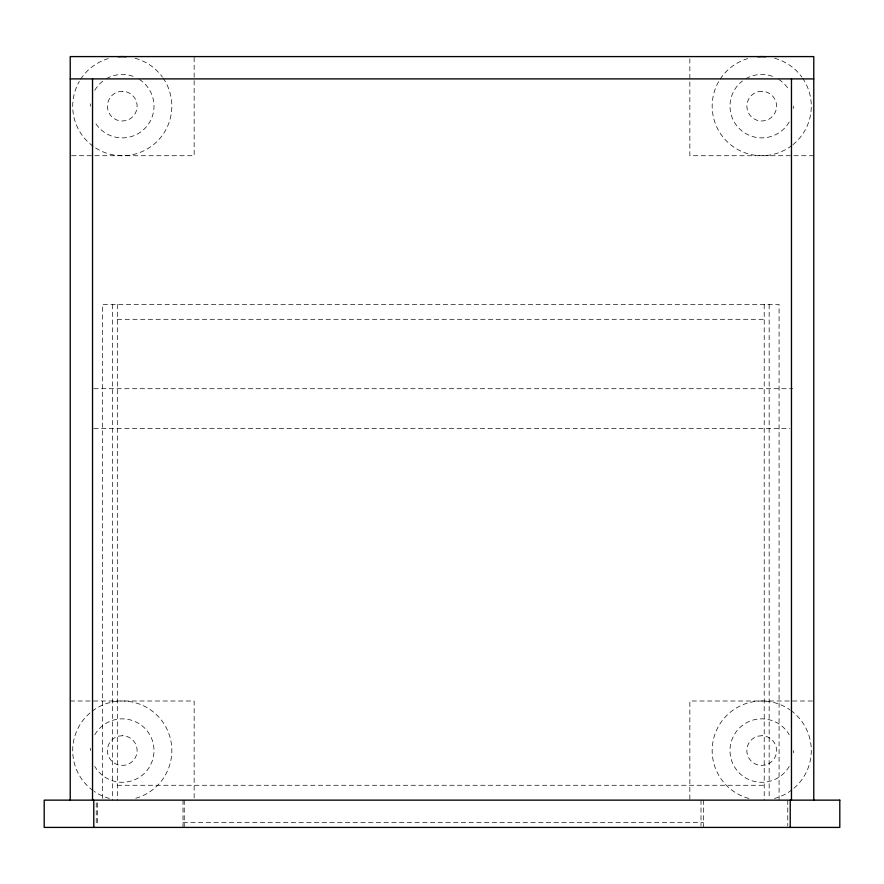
<?xml version="1.0" encoding="UTF-8"?>
<svg xmlns="http://www.w3.org/2000/svg" width="884" height="884" viewBox="0 0 884 884"><rect width="100%" height="100%" fill="white"/><g stroke="black" fill="none" stroke-linecap="round" stroke-linejoin="round"><path stroke-width="0.66" stroke-dasharray="4.42 3.31" d="M71.604 155.728L194.148 155.728L194.148 56.587M813.777 155.728L689.851 155.728L689.851 57.968M117.318 319.312L764.207 319.312M93.77 388.717L792.705 388.717M93.77 428.364L789.953 428.364M70.223 701.001L194.148 701.001L194.148 798.771M812.396 701.001L689.851 701.001L689.851 800.142M117.318 785.268L764.207 785.268M182.999 822.451L703.487 822.451M793.445 106.157L793.755 108.478M793.445 750.571L793.755 752.881M90.245 103.848L90.555 106.157M90.245 748.262L90.555 750.571M787.755 800.142L787.755 826.043M779.08 800.142L779.08 304.439L102.445 304.439L102.445 800.142M769.157 304.439L769.157 798.76M764.207 304.439L764.207 800.142M703.487 800.142L703.487 827.413M701.001 800.142L701.001 826.043M184.237 800.142L184.237 827.413M182.999 800.142L182.999 827.413M117.318 304.439L117.318 800.142M112.356 304.439L112.356 800.142M97.483 802.871L97.483 826.043M96.245 802.871L96.245 826.043M92.102 711.244A49.57 49.57 0 0 1 166.733 728.648A49.57 49.57 0 0 1 135.097 798.451M109.439 798.451A49.57 49.57 0 0 1 94.201 791.434M93.14 790.683A49.57 49.57 0 0 1 91.074 712.051M94.809 734.714A31.713 31.713 0 0 1 142.667 726.272A31.713 31.713 0 0 1 142.667 774.87A31.713 31.713 0 0 1 94.809 766.428M790.86 710.471A49.57 49.57 0 0 1 792.926 789.092M791.898 789.898A49.57 49.57 0 0 1 774.561 798.451M748.903 798.451A49.57 49.57 0 0 1 716.703 729.83A49.57 49.57 0 0 1 789.799 709.719M789.191 766.428A31.713 31.713 0 0 1 741.333 774.87A31.713 31.713 0 0 1 741.333 726.272A31.713 31.713 0 0 1 789.191 734.714M163.131 78.101A49.57 49.57 0 0 1 94.201 147.02M93.14 146.269A49.57 49.57 0 0 1 79.339 81.372M80.687 79.173A49.57 49.57 0 0 1 108.202 58.631M135.097 58.278A49.57 49.57 0 0 1 162.38 77.03M139.307 79.405A31.713 31.713 0 0 1 144.214 129.075A31.713 31.713 0 0 1 94.809 122.025M94.809 90.301A31.713 31.713 0 0 1 102.964 80.996M106.411 78.698A31.713 31.713 0 0 1 135.683 77.416M802.584 78.101A49.57 49.57 0 0 1 792.926 144.678M791.898 145.484A49.57 49.57 0 0 1 718.803 81.372M720.151 79.173A49.57 49.57 0 0 1 747.654 58.631M774.561 58.278A49.57 49.57 0 0 1 801.832 77.03M789.191 122.025A31.713 31.713 0 0 1 740.814 130.014A31.713 31.713 0 0 1 742.416 80.996M745.864 78.698A31.713 31.713 0 0 1 775.135 77.416M778.76 79.405A31.713 31.713 0 0 1 789.191 90.301M122.633 91.295L118.765 91.715A14.873 14.873 0 0 0 121.915 121.031L125.771 120.611A14.873 14.873 0 0 0 122.633 91.295M762.085 91.295L758.229 91.715A14.873 14.873 0 0 0 761.367 121.031L765.235 120.611A14.873 14.873 0 0 0 762.085 91.295M122.633 735.709L118.765 736.118A14.873 14.873 0 0 0 121.915 765.445L125.771 765.025A14.873 14.873 0 0 0 122.633 735.709M762.085 735.709L758.229 736.118A14.873 14.873 0 0 0 761.367 765.445L765.235 765.025A14.873 14.873 0 0 0 762.085 735.709"/><path stroke-width="1.33" d="M70.223 78.897L813.777 78.897M813.777 800.142L813.777 56.587L70.223 56.587L70.223 800.142M791.467 78.897L791.467 800.142M790.23 800.142L790.23 827.413M93.77 800.142L93.77 827.413M92.533 78.897L92.533 800.142M118.401 56.742A49.57 49.57 0 0 1 126.147 56.742M757.853 56.742A49.57 49.57 0 0 1 765.599 56.742M839.8 800.142L44.2 800.142L44.2 827.413L839.8 827.413L839.8 800.142"/></g></svg>
